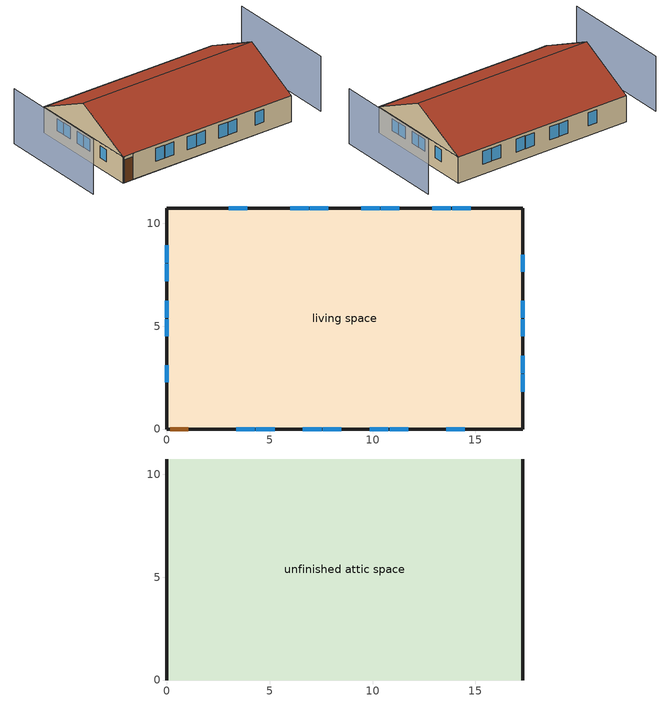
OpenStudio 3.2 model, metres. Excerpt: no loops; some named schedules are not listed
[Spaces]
living space
 floor foundation (FloorFndGrndFinSlab): 0,0 0,10.75 17.29,10.75 17.29,0 z0
 wall outside (WallExtInsFin): 0,10.75 0,0 0.13,0 1.05,0 17.29,0 17.29,10.75 0,10.75 z0:2.44
 window (WindowConstruction): 3.36,0 4.27,0 / 4.33,0 5.23,0 / 6.61,0 7.51,0 / 7.58,0 8.48,0 / 9.86,0 10.76,0 / 10.82,0 11.73,0 / 13.59,0 14.49,0 / 14.76,10.75 13.86,10.75 / 13.8,10.75 12.9,10.75 / 11.31,10.75 10.4,10.75 / 10.34,10.75 9.44,10.75 / 7.85,10.75 6.95,10.75 / 6.89,10.75 5.98,10.75 / 3.91,10.75 3.01,10.75 z0.93:2.13; 0,8.93 0,8.09 / 0,8.03 0,7.19 / 0,6.25 0,5.4 / 0,5.34 0,4.5 / 0,3.11 0,2.27 / 17.29,1.82 17.29,2.66 / 17.29,2.72 17.29,3.56 / 17.29,4.5 17.29,5.34 / 17.29,5.4 17.29,6.25 / 17.29,7.64 17.29,8.48 z1.01:2.13
 door (Door): 0.15,0 1.02,0 z0:2.13
unfinished attic space
 floor to living space (FloorFinInsUnfinAttic): 0,10.75 17.29,10.75 17.29,0 0,0 z2.44
 wall outside (WallExtUninsUnfin): 0,5.37,5.13 0,10.75,2.44 0,0,2.44; 17.29,5.37,5.13 17.29,0,2.44 17.29,10.75,2.44
 roof outside (RoofUnfinInsExt): 17.29,5.37,5.13 0,5.37,5.13 0,0,2.44 17.29,0,2.44; 0,5.37,5.13 17.29,5.37,5.13 17.29,10.75,2.44 0,10.75,2.44
shading: -3.05,10.75 -3.05,0 / 20.34,0 20.34,10.75 z0:5.13
[Site]
Denver Intl Ap_CO_USA: Latitude {deg}=39.83; Longitude {deg}=-104.65; Time Zone {hr}=-7; Elevation {m}=1650; Terrain=Suburbs
[ClimateZones]
Climate Zone Institution Name 1=Building America; Climate Zone Document Year 1=0; Climate Zone Value 1=Cold
[Site:WaterMainsTemperature]
Calculation Method=Correlation; Annual Average Outdoor Air Temperature {C}=10.8753; Maximum Difference In Monthly Average Outdoor Air Temperatures {deltaC}=23.1524
[Site:GroundTemperature:Deep]
10.8753, 10.8753, 10.8753, 10.8753, 10.8753, 10.8753, 10.8753, 10.8753, 10.8753, 10.8753, 10.8753, 10.8753
[Building]
Building 1: North Axis {deg}=22.5; Standards Number of Stories=1; Standards Number of Above Ground Stories=1; Standards Building Type=singlefamilydetached; Standards Number of Living Units=1
[Material] Roughness=Rough
Name | Thickness {m} | Conductivity {W/m-K} | Density {kg/m3} | Specific Heat {J/kg-K} | Thermal Absorptance | Solar Absorptance | Visible Absorptance
Drywall 0.5 in. | 0.0127 | 0.160291 | 801 | 837.4 | 0.9 | 0.5 | 0.1
FloorUATrussandIns | 0.0889 | 0.0436674 | 50.7834 | 1165.1 | 0.9 | 0.5 | 0.9
FloorUAAdditionalCeilingIns | 0.12827 | 0.0411113 | 16.02 | 1046.75
Asphalt Shingles, Medium | 0.009525 | 0.162714 | 1121.4 | 1465.45 | 0.91 | 0.85 | 0.85
RoofSheathing | 0.01905 | 0.115458 | 512.64 | 1214.23 | 0.82 | 0.3 | 0.3
RoofUARoofIns | 0.18415 | 8.02397 | 37.0049 | 1207.88 | 0.91 | 0.85 | 0.91
FootingMaterial | 0.2032 | 1.803125 | 2242.8 | 837.4 | 0.9
Concrete 4.0 in. | 0.1016 | 1.803125 | 2242.8 | 837.4 | 0.9
Floor Covering | 0.0127 | 0.0433444 | 54.468 | 1339.84 | 0.9 | 0.9
Vinyl, Light | 0.009525 | 0.089435 | 177.822 | 1046.75 | 0.9 | 0.3 | 0.3
WallSheathing | 0.0127 | 0.115458 | 512.64 | 1214.23 | 0.82 | 0.3 | 0.3
WallStudAndCavity | 0.0889 | 0.054245 | 162.403 | 1178.92 | 0.9 | 0.3 | 0.9
WallStudAndCavity 1 | 0.0889 | 0.393744 | 83.0341 | 1211.67 | 0.9 | 0.3 | 0.9
WallStudAndCavity 2 | 0.0889 | 0.397942 | 83.0341 | 1211.67 | 0.82 | 0.3 | 0.3
res furniture material living space | 0.1524 | 0.115458 | 640.8 | 1214.23 | 0.9 | 0.6 | 0.1
DoorMaterial | 0.04445 | 0.0612267 | 512.64 | 1214.23 | 0.82 | 0.3 | 0.3
[Construction]
FloorFinInsUnfinAttic: Drywall 0.5 in., FloorUATrussandIns, FloorUAAdditionalCeilingIns
RoofUnfinInsExt: Asphalt Shingles, Medium, RoofSheathing, RoofUARoofIns
FootingConstruction: FootingMaterial
FloorFndGrndFinSlab: Concrete 4.0 in., Floor Covering
WallExtInsFin: Vinyl, Light, WallSheathing, WallStudAndCavity, Drywall 0.5 in.
WallExtUninsUnfin: Vinyl, Light, WallSheathing, WallStudAndCavity 1
WallIntFinUninsFin: WallStudAndCavity 2, Drywall 0.5 in.
res furniture construction living space: res furniture material living space
WindowConstruction: WindowMaterial
Door: DoorMaterial
[WindowMaterial:SimpleGlazingSystem]
WindowMaterial: U-Factor {W/m2-K}=2.10086; Solar Heat Gain Coefficient=0.3
[ThermalZone] Use Ideal Air Loads=No
living zone; unfinished attic zone
[Sizing:Zone]
unfinished attic zone: Zone Cooling Design Supply Air Temperature Input Method=SupplyAirTemperature; Zone Cooling Design Supply Air Temperature {C}=14; Zone Cooling Design Supply Air Temperature Difference {deltaC}=11.11; Zone Heating Design Supply Air Temperature Input Method=SupplyAirTemperature; Zone Heating Design Supply Air Temperature {C}=40; Zone Heating Design Supply Air Temperature Difference {deltaC}=11.11; Zone Cooling Design Supply Air Humidity Ratio {kg-H2O/kg-air}=0.0085; Zone Heating Design Supply Air Humidity Ratio {kg-H2O/kg-air}=0.008; Cooling Design Air Flow Method=DesignDay; Heating Design Air Flow Method=DesignDay; Account for Dedicated Outdoor Air System=No; Dedicated Outdoor Air System Control Strategy=NeutralSupplyAir; Dedicated Outdoor Air Low Setpoint Temperature for Design {C}=autosize; Dedicated Outdoor Air High Setpoint Temperature for Design {C}=autosize
[Space]
Name | Space Type | Thermal Zone | Building Unit
living space | Space Type 1 | living zone | unit 1
unfinished attic space | Space Type 2 | unfinished attic zone
[SpaceType]
Name | Standards Space Type
Space Type 1 | living
Space Type 2 | unfinished attic
[BuildingUnit]
unit 1: Building Unit Type=Residential
[External:File]
8760.csv: File=8760.csv
[People:Definition]
res occupants|living space: Number of People Calculation Method=People; Number of People {people}=2.64; Fraction Radiant=0.319734; Sensible Heat Fraction=0.573; Carbon Dioxide Generation Rate {m3/s-W}=0; Enable ASHRAE 55 Comfort Warnings=No; Mean Radiant Temperature Calculation Type=ZoneAveraged
[People]
res occupants|living space: People Definition=res occupants|living space; Space or SpaceType=living space; Number of People Schedule=occupants; Activity Level Schedule=res occupants activity schedule; Multiplier=1
[Foundation:Kiva]
Foundation Kiva 1: Wall Height Above Grade {m}=0.2032; Wall Depth Below Slab {m}=0.2032; Footing Wall Construction=FootingConstruction
[Foundation:Kiva:Settings]
Soil Conductivity {W/m-K}=1.731; Soil Density {kg/m3}=1842.3; Soil Specific Heat {J/kg-K}=418.7; Ground Solar Absorptivity=0.9; Ground Thermal Absorptivity=0.9; Ground Surface Roughness {m}=0.03; Far-Field Width {m}=40; Deep-Ground Boundary Condition=ZeroFlux; Deep-Ground Depth {m}=40; Minimum Cell Dimension {m}=0.02; Maximum Cell Growth Coefficient=1.5; Simulation Timestep=Hourly
[SurfaceProperty:ExposedFoundationPerimeter]
Surface 1: Exposed Perimeter Calculation Method=TotalExposedPerimeter; Total Exposed Perimeter {m}=56.072
[InternalMass:Definition] Design Level Calculation Method=SurfaceArea
Name | Construction | Surface Area {m2}
living space Partition | WallIntFinUninsFin | 185.806
res furniture mass living space | res furniture construction living space | 74.3224
[InternalMass] Space or SpaceType=living space; Multiplier=1
Name | Internal Mass Definition
living space Partition | living space Partition
res furniture mass living space | res furniture mass living space
[WaterUse:Equipment:Definition]
Name | Peak Flow Rate {m3/s} | Target Temperature Schedule
res shower | 0.0176332 | fixtures temperature schedule
res sink | 0.0157378 | fixtures temperature schedule
res bath | 0.00441644 | fixtures temperature schedule
res shower dist; res sink dist; res bath dist | 0 | fixtures temperature schedule
res dw | 0.00104011 | res dw temperature schedule
res cw | 0.00629939 | res cw temperature schedule
[WaterUse:Equipment] Space=living space
Name | Water Use Equipment Definition | Flow Rate Fraction Schedule
res shower | res shower | showers
res sink | res sink | sinks
res bath | res bath | baths
res shower dist | res shower dist | showers
res sink dist | res sink dist | sinks
res bath dist | res bath dist | baths
res dw | res dw | dishwasher
res cw | res cw | clothes_washer
[OtherEquipment:Definition] Design Level Calculation Method=EquipmentLevel
Name | Design Level {W} | Fraction Latent | Fraction Radiant | Fraction Lost
res shower | 507081 | 0.487197 | 0 | 0
res sink | 158036 | 0.312221 | 0 | 0
res bath | 65146.3 | 0 | 0 | 0
res hot water distribution | 99.0622 | 0 | 0 | 0
res range gas | 373.944 | 0.2 | 0.18 | 0.5
res cd gas | 195439 | 0.05 | 0.06 | 0.85
[OtherEquipment] Space or SpaceType=living space
Name | Other Equipment Definition | Schedule | Fuel Type
res shower | res shower | showers
res sink | res sink | sinks
res bath | res bath | baths
res hot water distribution | res hot water distribution | res hot water distribution schedule
res range gas | res range gas | cooking_range | NaturalGas
res cd gas | res cd gas | clothes_dryer | NaturalGas
[ElectricEquipment:Definition] Design Level Calculation Method=EquipmentLevel
Name | Design Level {W} | Fraction Latent | Fraction Radiant | Fraction Lost
res ceil fan non benchmark equip | 0 | 0 | 0.558 | 0.07
res ceil fan benchmark|living space | 38.6091 | 0 | 0.558 | 0.07
res refrig | 65.0889 | 0 | 0 | 0
res range electric | 35.8746 | 0.3 | 0.24 | 0.3
res dw | 136388 | 0.15 | 0.36 | 0.25
res cw | 70491.5 | 0 | 0.48 | 0.2
res cd electric | 14710.5 | 0 | 0.6 | 0
res misc plug loads|living space | 462.875 | 0.021 | 0.558 | 0.049
res infil_1 house fan; res infil_1 range fan; res infil_1 bath fan | 0 | 0 | 0 | 1
[ElectricEquipment] Space or SpaceType=living space
Name | Electric Equipment Definition | Schedule
res ceil fan non benchmark equip | res ceil fan non benchmark equip | res ceil fan master
res ceil fan benchmark|living space | res ceil fan benchmark|living space | ceiling_fan
res refrig | res refrig | res refrig schedule
res range electric | res range electric | cooking_range
res dw | res dw | dishwasher_power
res cw | res cw | clothes_washer_power
res cd electric | res cd electric | clothes_dryer
res misc plug loads|living space | res misc plug loads|living space | plug_loads
res infil_1 house fan | res infil_1 house fan | Always On Discrete
res infil_1 range fan | res infil_1 range fan | Always On Discrete
res infil_1 bath fan | res infil_1 bath fan | Always On Discrete
[EnergyManagementSystem:Sensor]
Name | Output Variable or Output Meter Index Key | Output Variable or Output Meter
res_ceil_fan_sched_val_sensor | res ceil fan schedule | Schedule Value
res_nv_pb_s |  | Site Outdoor Air Barometric Pressure
res_af_vw_s |  | Site Wind Speed
res_nv_wt_s |  | Site Outdoor Air Humidity Ratio
res_nv_1_nva_s | res nv_1 avail schedule | Schedule Value
res_nv_1_sp_s | res nv_1 temp schedule | Schedule Value
res_infil_1_range_sch_s | res mv_1 range exhaust schedule | Schedule Value
res_infil_1_bath_sch_s | res mv_1 bath exhaust schedule | Schedule Value
res_infil_1_dryer_sch_s | clothes_dryer_exhaust | Schedule Value
res_infil_1_wh_sch_s | Always On Discrete | Schedule Value
[EnergyManagementSystem:Actuator]
Name | Actuated Component | Actuated Component Type | Actuated Component Control Type
res_ceil_fan_sched_override | res ceil fan master | Schedule:Constant | Schedule Value
res_nv_1_flow_act | res nv_1 flow | Zone Infiltration | Air Exchange Flow Rate
res_infil_1_house_fan_act | res infil_1 house fan | ElectricEquipment | Electricity Rate
res_infil_1_range_fan_act | res infil_1 range fan | ElectricEquipment | Electricity Rate
res_infil_1_bath_fan_act | res infil_1 bath fan | ElectricEquipment | Electricity Rate
res_infil_1_flow_act | res infil_1 flow | Zone Infiltration | Air Exchange Flow Rate
[EnergyManagementSystem:Program]
res_ceil_fan_schedule_program: If res_ceil_fan_sched_val_sensor == 0; Set res_ceil_fan_sched_override = 0; ElseIf res_ceil_fan_tin_sensor < 24.389; Set res_ceil_fan_sched_override = 0; Else; Set res_ceil_fan_sched_override = 1; EndIf
res_nv_1_program: Set Tdiff = res_af_1_tin_s-res_af_1_tt_s; Set dT = (@Abs Tdiff); Set pt = (@RhFnTdbWPb res_af_1_tt_s res_nv_wt_s res_nv_pb_s); Set NVA = 9745.835309271606; Set Cs = 8.963020389461627e-05; Set Cw = 6.158219665777789e-05; Set MNV = 2.517053030399995; Set MHR = 0.0115; Set MRH = 0.7; Set temp1 = (res_nv_1_nva_s*NVA); Set SGNV = temp1*((((Cs*dT)+(Cw*(res_af_vw_s^2)))^0.5)/1000); If (res_nv_wt_s<MHR) && (pt<MRH) && (res_af_1_tin_s>res_nv_1_sp_s); Set temp2 = (res_af_1_tin_s-res_nv_1_sp_s); Set NVadj1 = temp2/(res_af_1_tin_s-res_af_1_tt_s); Set NVadj2 = (@Min NVadj1 1); Set NVadj3 = (@Max NVadj2 0); Set NVadj = SGNV*NVadj3; Set res_nv_1_flow_act = (@Min NVadj MNV); Else; Set res_nv_1_flow_act = 0; EndIf
res_infil_1_program: Set p_m = 0.14; Set p_s = 0.22; Set s_m = 270; Set s_s = 370; Set z_m = 9.99744; Set z_s = 2.4384; Set f_t = (((s_m/z_m)^p_m)*((z_s/s_s)^p_s)); Set Tdiff = res_af_1_tin_s-res_af_1_tt_s; Set dT = @Abs Tdiff; Set c = 0.0697; Set Cs = 0.0644; Set Cw = 0.1284; Set n = 0.67; Set sft = (f_t*0.7000000000000001); Set temp1 = ((c*Cw)*((sft*res_af_vw_s)^(2*n)))^2; Set Qn = (((c*Cs*(dT^n))^2)+temp1)^0.5; Set Tdiff = res_af_1_tin_s-res_af_1_tt_s; Set dT = @Abs Tdiff; Set QWHV = res_infil_1_wh_sch_s*0.0; Set Qrange = res_infil_1_range_sch_s*0.0472; Set Qdryer = res_infil_1_dryer_sch_s*0.0472; Set Qbath = res_infil_1_bath_sch_s*0.0472; Set QhpwhOut = 0; Set QhpwhIn = 0; Set QductsOut = 0; Set QductsIn = 0; Set Qout = Qrange+Qbath+Qdryer+QhpwhOut+QductsOut; Set Qin = QWHV+QhpwhIn+QductsIn; Set Qu = @Abs (Qout- Qin); Set Qb = (@Min Qout Qin); Set faneff_wh = 1; Set res_infil_1_house_fan_act = (QWHV*300)/faneff_wh*0; Set faneff_sp = 0.4719474432000001; Set res_infil_1_range_fan_act = (Qrange*300)/faneff_sp; Set res_infil_1_bath_fan_act = (Qbath*300)/faneff_sp; Set Q_acctd_for_elsewhere = QhpwhOut+QhpwhIn+QductsOut+QductsIn; Set res_infil_1_flow_act = (((Qu^2)+(Qn^2))^0.5)-Q_acctd_for_elsewhere; Set res_infil_1_flow_act = (@Max res_infil_1_flow_act 0)
[EnergyManagementSystem:ProgramCallingManager]
res ceil fan program calling manager: BeginTimestepBeforePredictor; res_ceil_fan_schedule_program
res af_1 program calling manager: BeginTimestepBeforePredictor; res_infil_1_program; res_nv_1_program
[Lights:Definition]
res lighting interior living space: Design Level Calculation Method=LightingLevel; Lighting Level {W}=515.006; Fraction Radiant=0.6; Fraction Visible=0.2; Return Air Fraction=0
[Lights]
res lighting interior living space: Lights Definition=res lighting interior living space; Space or SpaceType=living space; Schedule=lighting_interior; Fraction Replaceable=1
[Exterior:Lights:Definition]
res lighting exterior: Design Level {W}=45.3257
[Exterior:Lights]
res lighting exterior: Exterior Lights Definition=res lighting exterior; Schedule=lighting_exterior
[SpaceInfiltration:DesignFlowRate] Space or SpaceType=living space; Schedule=Always On Discrete; Design Flow Rate Calculation Method=Flow/Space; Design Flow Rate {m3/s}=0
res nv_1 flow; res infil_1 flow
[Schedule:File] External File=8760.csv; Rows to Skip at Top=1; Number of Hours of Data=8760; Minutes per Item=60
Name | Column Number
occupants | 1
showers | 12
sinks | 13
baths | 11
ceiling_fan | 14
cooking_range | 2
dishwasher | 10
dishwasher_power | 17
clothes_washer | 8
clothes_washer_power | 16
clothes_dryer | 9
lighting_interior | 4
lighting_exterior | 5
plug_loads | 3
clothes_dryer_exhaust | 15
[Schedule:Constant]
Name | Value
res occupants activity schedule | 112.539
fixtures temperature schedule | 43.3333
Always On Discrete; res ceil fan master | 1
res dw temperature schedule; res cw temperature schedule | 52.666
[Schedule:Ruleset]
Name | Default Day Schedule | Summer Design Day Schedule | Winter Design Day Schedule
res hot water distribution schedule | Schedule Day 3
res ceil fan schedule | Schedule Day 4
res refrig schedule | Schedule Day 7 | res refrig schedule summer design | res refrig schedule winter design
res nv_1 temp schedule | Schedule Day 10
res nv_1 avail schedule | Schedule Day 11
res mv_1 range exhaust schedule | Schedule Day 14 | res mv_1 range exhaust schedule summer design | res mv_1 range exhaust schedule winter design
res mv_1 bath exhaust schedule | Schedule Day 15 | res mv_1 bath exhaust schedule summer design | res mv_1 bath exhaust schedule winter design
[Schedule:Day]
Schedule Day 3; Schedule Day 4; Schedule Day 7; res refrig schedule winter design; Schedule Day 10; Schedule Day 11: 24, 0, 0
res refrig schedule summer design: 24, 0, 1
[Schedule:Rule] Apply Monday=Yes; Apply Wednesday=Yes; Apply Friday=Yes; Date Specification Type=DateRange; Start Day=1
Name | Schedule Ruleset | Rule Order | Day Schedule | Apply Sunday | Apply Tuesday | Apply Thursday | Apply Saturday | Start Month | End Month | End Day
res hot water distribution schedule allday rule1 | res hot water distribution schedule | 11 | res hot water distribution schedule allday1 | Yes | Yes | Yes | Yes | 1 | 1 | 31
res hot water distribution schedule allday rule2 | res hot water distribution schedule | 10 | res hot water distribution schedule allday2 | Yes | Yes | Yes | Yes | 2 | 2 | 28
res hot water distribution schedule allday rule3 | res hot water distribution schedule | 9 | res hot water distribution schedule allday3 | Yes | Yes | Yes | Yes | 3 | 3 | 31
res hot water distribution schedule allday rule4 | res hot water distribution schedule | 8 | res hot water distribution schedule allday4 | Yes | Yes | Yes | Yes | 4 | 4 | 30
res hot water distribution schedule allday rule5 | res hot water distribution schedule | 7 | res hot water distribution schedule allday5 | Yes | Yes | Yes | Yes | 5 | 5 | 31
res hot water distribution schedule allday rule6 | res hot water distribution schedule | 6 | res hot water distribution schedule allday6 | Yes | Yes | Yes | Yes | 6 | 6 | 30
res hot water distribution schedule allday rule7 | res hot water distribution schedule | 5 | res hot water distribution schedule allday7 | Yes | Yes | Yes | Yes | 7 | 7 | 31
res hot water distribution schedule allday rule8 | res hot water distribution schedule | 4 | res hot water distribution schedule allday8 | Yes | Yes | Yes | Yes | 8 | 8 | 31
res hot water distribution schedule allday rule9 | res hot water distribution schedule | 3 | res hot water distribution schedule allday9 | Yes | Yes | Yes | Yes | 9 | 9 | 30
res hot water distribution schedule allday rule10 | res hot water distribution schedule | 2 | res hot water distribution schedule allday10 | Yes | Yes | Yes | Yes | 10 | 10 | 31
res hot water distribution schedule allday rule11 | res hot water distribution schedule | 1 | res hot water distribution schedule allday11 | Yes | Yes | Yes | Yes | 11 | 11 | 30
res hot water distribution schedule allday rule12 | res hot water distribution schedule | 0 | res hot water distribution schedule allday12 | Yes | Yes | Yes | Yes | 12 | 12 | 31
res ceil fan schedule allday rule1 | res ceil fan schedule | 11 | res ceil fan schedule allday1 | Yes | Yes | Yes | Yes | 1 | 1 | 31
res ceil fan schedule allday rule2 | res ceil fan schedule | 10 | res ceil fan schedule allday2 | Yes | Yes | Yes | Yes | 2 | 2 | 28
res ceil fan schedule allday rule3 | res ceil fan schedule | 9 | res ceil fan schedule allday3 | Yes | Yes | Yes | Yes | 3 | 3 | 31
res ceil fan schedule allday rule4 | res ceil fan schedule | 8 | res ceil fan schedule allday4 | Yes | Yes | Yes | Yes | 4 | 4 | 30
res ceil fan schedule allday rule5 | res ceil fan schedule | 7 | res ceil fan schedule allday5 | Yes | Yes | Yes | Yes | 5 | 5 | 31
res ceil fan schedule allday rule6 | res ceil fan schedule | 6 | res ceil fan schedule allday6 | Yes | Yes | Yes | Yes | 6 | 6 | 30
res ceil fan schedule allday rule7 | res ceil fan schedule | 5 | res ceil fan schedule allday7 | Yes | Yes | Yes | Yes | 7 | 7 | 31
res ceil fan schedule allday rule8 | res ceil fan schedule | 4 | res ceil fan schedule allday8 | Yes | Yes | Yes | Yes | 8 | 8 | 31
res ceil fan schedule allday rule9 | res ceil fan schedule | 3 | res ceil fan schedule allday9 | Yes | Yes | Yes | Yes | 9 | 9 | 30
res ceil fan schedule allday rule10 | res ceil fan schedule | 2 | res ceil fan schedule allday10 | Yes | Yes | Yes | Yes | 10 | 10 | 31
res ceil fan schedule allday rule11 | res ceil fan schedule | 1 | res ceil fan schedule allday11 | Yes | Yes | Yes | Yes | 11 | 11 | 30
res ceil fan schedule allday rule12 | res ceil fan schedule | 0 | res ceil fan schedule allday12 | Yes | Yes | Yes | Yes | 12 | 12 | 31
res refrig schedule allday rule1 | res refrig schedule | 11 | res refrig schedule allday1 | Yes | Yes | Yes | Yes | 1 | 1 | 31
res refrig schedule allday rule2 | res refrig schedule | 10 | res refrig schedule allday2 | Yes | Yes | Yes | Yes | 2 | 2 | 28
res refrig schedule allday rule3 | res refrig schedule | 9 | res refrig schedule allday3 | Yes | Yes | Yes | Yes | 3 | 3 | 31
res refrig schedule allday rule4 | res refrig schedule | 8 | res refrig schedule allday4 | Yes | Yes | Yes | Yes | 4 | 4 | 30
res refrig schedule allday rule5 | res refrig schedule | 7 | res refrig schedule allday5 | Yes | Yes | Yes | Yes | 5 | 5 | 31
res refrig schedule allday rule6 | res refrig schedule | 6 | res refrig schedule allday6 | Yes | Yes | Yes | Yes | 6 | 6 | 30
res refrig schedule allday rule7 | res refrig schedule | 5 | res refrig schedule allday7 | Yes | Yes | Yes | Yes | 7 | 7 | 31
res refrig schedule allday rule8 | res refrig schedule | 4 | res refrig schedule allday8 | Yes | Yes | Yes | Yes | 8 | 8 | 31
res refrig schedule allday rule9 | res refrig schedule | 3 | res refrig schedule allday9 | Yes | Yes | Yes | Yes | 9 | 9 | 30
res refrig schedule allday rule10 | res refrig schedule | 2 | res refrig schedule allday10 | Yes | Yes | Yes | Yes | 10 | 10 | 31
res refrig schedule allday rule11 | res refrig schedule | 1 | res refrig schedule allday11 | Yes | Yes | Yes | Yes | 11 | 11 | 30
res refrig schedule allday rule12 | res refrig schedule | 0 | res refrig schedule allday12 | Yes | Yes | Yes | Yes | 12 | 12 | 31
res nv_1 temp schedule allday rule1 | res nv_1 temp schedule | 11 | res nv_1 temp schedule allday1 | Yes | Yes | Yes | Yes | 1 | 1 | 31
res nv_1 temp schedule allday rule2 | res nv_1 temp schedule | 10 | res nv_1 temp schedule allday2 | Yes | Yes | Yes | Yes | 2 | 2 | 28
res nv_1 temp schedule allday rule3 | res nv_1 temp schedule | 9 | res nv_1 temp schedule allday3 | Yes | Yes | Yes | Yes | 3 | 3 | 31
res nv_1 temp schedule allday rule4 | res nv_1 temp schedule | 8 | res nv_1 temp schedule allday4 | Yes | Yes | Yes | Yes | 4 | 4 | 30
res nv_1 temp schedule allday rule5 | res nv_1 temp schedule | 7 | res nv_1 temp schedule allday5 | Yes | Yes | Yes | Yes | 5 | 5 | 31
res nv_1 temp schedule allday rule6 | res nv_1 temp schedule | 6 | res nv_1 temp schedule allday6 | Yes | Yes | Yes | Yes | 6 | 6 | 30
res nv_1 availability schedule allday ruleset1 on | res nv_1 avail schedule | 11 | res nv_1 availability schedule allday1 on |  |  |  |  | 1 | 1 | 31
res nv_1 availability schedule allday ruleset2 on | res nv_1 avail schedule | 10 | res nv_1 availability schedule allday1 on 1 |  |  |  |  | 2 | 2 | 28
res nv_1 availability schedule allday ruleset3 on | res nv_1 avail schedule | 9 | res nv_1 availability schedule allday1 on 2 |  |  |  |  | 3 | 3 | 31
res nv_1 availability schedule allday ruleset4 on | res nv_1 avail schedule | 8 | res nv_1 availability schedule allday1 on 3 |  |  |  |  | 4 | 4 | 30
res nv_1 availability schedule allday ruleset5 on | res nv_1 avail schedule | 7 | res nv_1 availability schedule allday1 on 4 |  |  |  |  | 5 | 5 | 31
res nv_1 availability schedule allday ruleset6 on | res nv_1 avail schedule | 6 | res nv_1 availability schedule allday1 on 5 |  |  |  |  | 6 | 6 | 30
res nv_1 availability schedule allday ruleset7 on | res nv_1 avail schedule | 5 | res nv_1 availability schedule allday1 on 6 |  |  |  |  | 7 | 7 | 31
res nv_1 availability schedule allday ruleset8 on | res nv_1 avail schedule | 4 | res nv_1 availability schedule allday1 on 7 |  |  |  |  | 8 | 8 | 31
res nv_1 availability schedule allday ruleset9 on | res nv_1 avail schedule | 3 | res nv_1 availability schedule allday1 on 8 |  |  |  |  | 9 | 9 | 30
res nv_1 availability schedule allday ruleset10 on | res nv_1 avail schedule | 2 | res nv_1 availability schedule allday1 on 9 |  |  |  |  | 10 | 10 | 31
res nv_1 availability schedule allday ruleset11 on | res nv_1 avail schedule | 1 | res nv_1 availability schedule allday1 on 10 |  |  |  |  | 11 | 11 | 30
res nv_1 availability schedule allday ruleset12 on | res nv_1 avail schedule | 0 | res nv_1 availability schedule allday1 on 11 |  |  |  |  | 12 | 12 | 31
